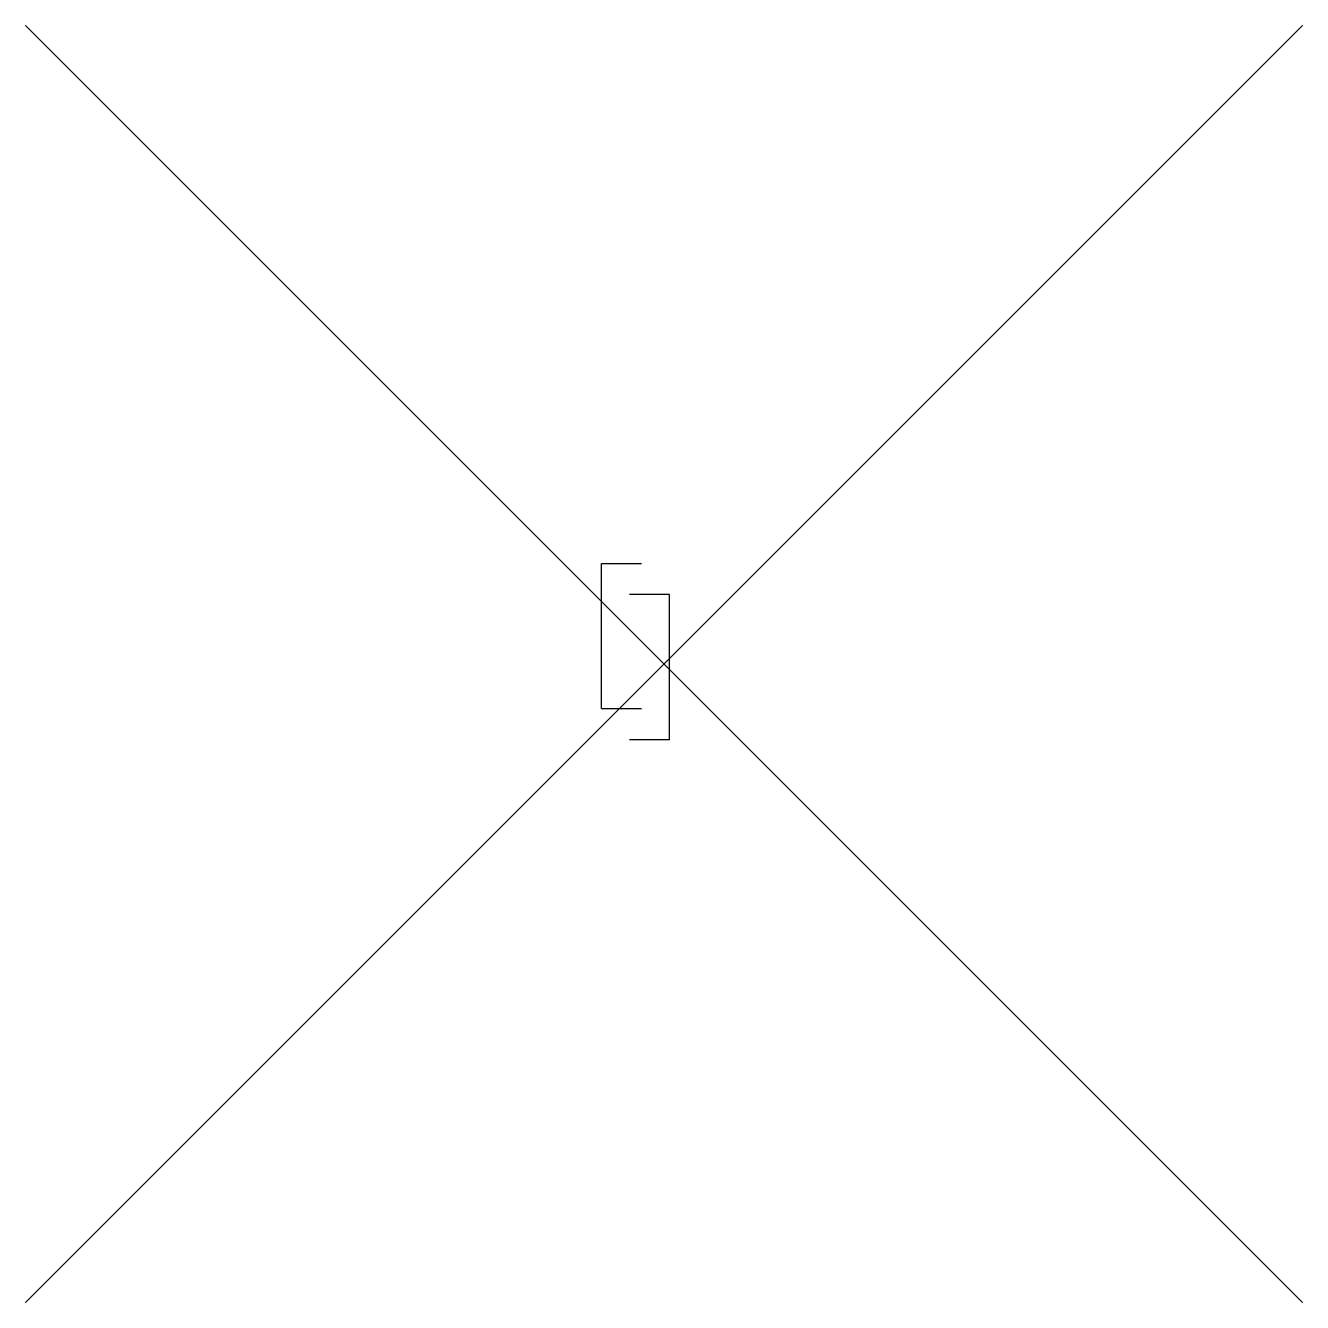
# Model space of a CAD drawing. Extents: x -5.5 to 5.5, y -5.5 to 5.5.
import ezdxf

# ---------------------------------------------------------------- set-up
doc = ezdxf.new("R2010")
doc.units = 0

msp = doc.modelspace()

# ---------------------------------------------------------------- linework, layer by layer
for p, q in [((-0.539, -0.383), (-0.539, 0.867)), ((-0.539, 0.867), (-0.193, 0.867)), ((0.048, 0.598), (-0.298, 0.598)), ((0.048, -0.652), (0.048, 0.598)), ((-0.539, -0.383), (-0.193, -0.383)), ((0.048, -0.652), (-0.298, -0.652))]:
    msp.add_line(p, q)
for points in [[(5.5, 5.5), (-5.5, -5.5)], [(-5.5, 5.5), (5.5, -5.5)]]:
    msp.add_lwpolyline(points)

doc.saveas('drawing.dxf')
